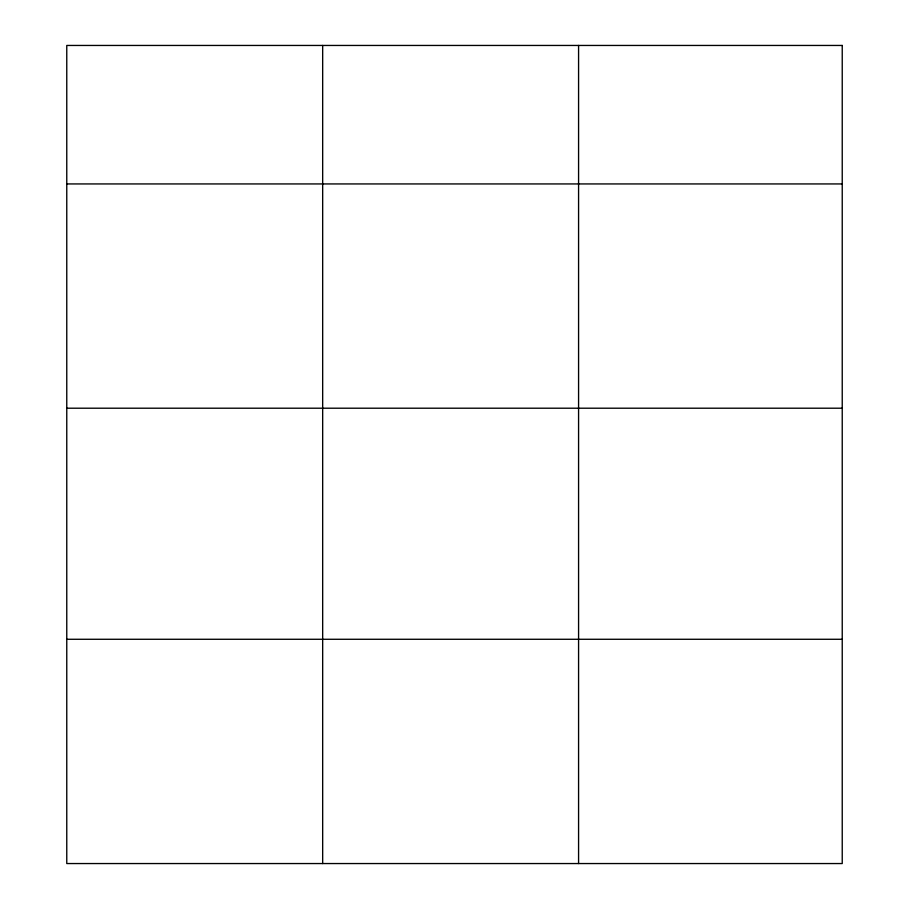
<?xml version="1.0" encoding="UTF-8"?>
<svg xmlns="http://www.w3.org/2000/svg" width="909" height="909" viewBox="0 0 909 909"><rect width="100%" height="100%" fill="white"/><g stroke="black" fill="none" stroke-linecap="round" stroke-linejoin="round"><path stroke-width="1.36" d="M66.766 183.936L842.234 183.936M66.766 408.209L842.234 408.209M66.766 639.277L842.234 639.277M578.578 45.45L578.578 863.55M322.672 45.45L322.672 863.55M842.234 45.45L66.766 45.45L66.766 863.55L842.234 863.55L842.234 45.45"/></g></svg>
